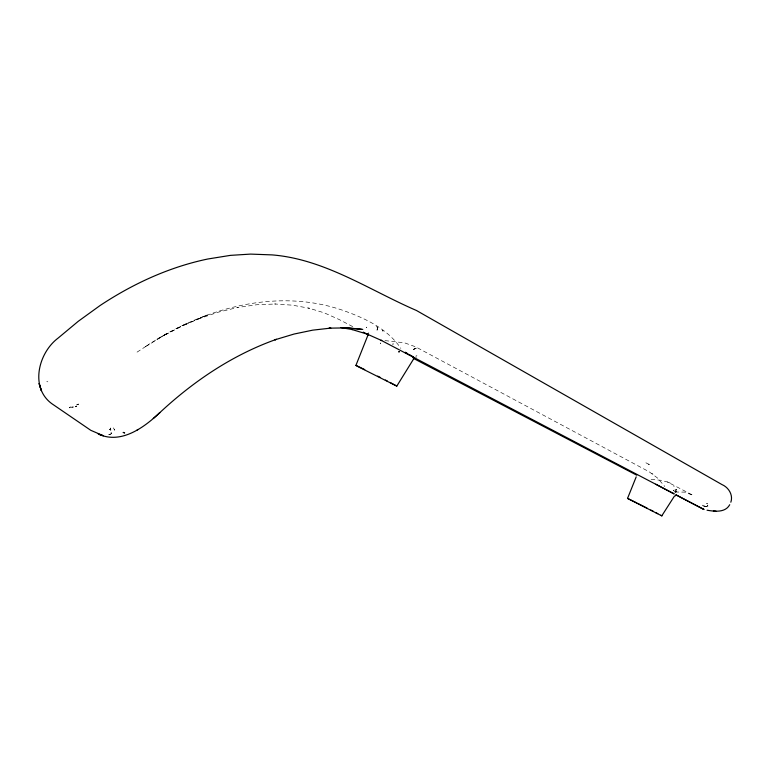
<?xml version="1.0" encoding="UTF-8"?>
<svg xmlns="http://www.w3.org/2000/svg" width="770" height="770" viewBox="0 0 770 770"><rect width="100%" height="100%" fill="white"/><g stroke="black" fill="none" stroke-linecap="round" stroke-linejoin="round"><path stroke-width="0.58" stroke-dasharray="3.85 2.89" d="M703.838 505.563L704.078 506.448L708.025 506.246C708.063 505.649 703.924 508.056 703.838 505.563L704.001 506.381M675.126 491.347L676.647 491.01L673.914 491.154L675.126 491.289M675.165 490.24L676.84 489.653L673.798 490.124L675.175 490.182M110.543 429.044L110.688 427.956L110.774 430.931L110.928 429.285L109.33 429.265L110.928 429.285M368.695 333.16L368.772 332.63M46.758 381.448L47.875 381.862M377.483 329.897L377.56 327.722L376.732 326.528L377.04 330.234L377.637 328.136L376.732 326.528M416.965 355.673L415.916 356.038M76.297 406.329L75.961 406.82C79.156 403.99 72.784 408.764 77.087 405.684M413.259 349.676L414.972 348.261L416.839 348.175L413.259 349.676L416.185 347.953M111.438 432.634L110.957 433.76L111.515 433.452L110.928 432.759M78.463 404.125L76.827 404.539L78.463 404.125L77.385 404.683M75.354 406.82L75.855 406.608M704.531 506.477L706.562 506.468M71.86 407.186L73.391 407.003L71.543 407.147L72.495 407.253M164.53 335.104L187.524 323.063L156.888 339.262L167.311 333.323L144.885 347.058C202.221 308.26 277.749 286.758 345.018 311.109C366.289 318.809 387.762 329.088 400.852 348.367M137.031 352.15L147.243 345.528M114.307 429.111L114.634 430.218L112.949 426.975M177.341 328.174L207.698 314.786L184.338 325.027M416.686 357.059L415.521 357.059M673.663 486.592L674.222 486.717M197.832 319.146L218.151 312.216L238.103 307.374L237.41 307.509L256.785 304.747L275.458 304.006L274.688 303.967L292.504 305.18L309.357 308.269L308.578 308.038L324.363 312.899L338.993 319.444L353.757 327.163M110.957 433.577L111.515 433.452M708.034 505.967L707.563 506.217L707.457 504.976L707.486 506.265M674.953 492.011L684.646 492.117L693.193 495.399L667.407 481.953L660.67 480.259L650.708 479.383M674.886 491.963L675.896 491.876M384.952 340.6L404.568 342.842L415.502 346.779L649.149 471.769L657.378 477.9L664.789 486.457M667.407 481.953L670.285 483.117M702.731 505.842L702.413 505.139M653.008 474.204L651.863 473.396M382.507 330.436L382.998 331.158L382.507 330.436M673.577 490.182L673.49 490.76L673.577 490.182M393.075 343.718L392.912 344.421L393.075 343.718M380.65 343.035L380.332 343.526L380.65 343.035M675.03 491.914L676.32 491.789L675.03 491.914M649.303 464.57L645.857 462.76L649.303 464.57M69.916 407.292L69.348 407.869L70.58 406.935L69.916 407.292M366.231 327.192L366.713 327.365L366.231 327.192M707.341 503.32L706.725 503.792L707.341 503.32M110.938 434.203L108.753 434.55L110.938 434.203"/><path stroke-width="1.16" d="M730.836 502.223C733.367 495.004 728.613 487.381 721.923 484.551L416.464 310.493C369.311 290.107 324.565 259.105 272.079 254.899L250.606 254.1L230.423 255.37L207.785 259.009C169.169 267.055 132.835 283.812 100.052 305.546L78.299 321.273L58.077 338.117C37.797 353.353 29.27 389.466 53.707 404.972L90.802 430.324L103.324 435.724L98.233 434.001C120.861 444.608 143.903 427.697 159.775 412.682L153.278 418.505M368.455 335.181L368.464 335.393M414.241 357.954L396.8 386.097L358.993 367.126L355.913 365.413L368.532 333.67M676.589 495.226L674.366 496.207L661.786 515.852L627.54 498.421L636.193 476.89M413.413 358.599L414.453 357.453M729.729 504.716C725.282 512.887 714.743 511.492 707.043 510.221M412.682 357.617L412.893 357.367M159.332 413.095C193.203 381.419 232.492 354.883 276.392 339.329L274.871 339.82L294.063 334.045L312.764 330.147L330.859 328.097L328.992 328.155L346.298 327.905M137.118 429.987L138.08 429.467M713.405 511.01L715.965 511.174M343.266 327.616L362.776 329.387M344.97 327.606L361.371 329.262M355.913 365.413L361.342 367.935M340.966 327.597L352.41 329.57L351.563 329.396L367.261 334.132L366.472 333.785L381.776 340.59L380.986 340.244L673.067 493.329M627.531 498.382L636.771 502.925M413.278 356.799L409.168 354.662M362.092 368.301L364.739 369.61M637.656 503.368L647.041 508.123M377.695 376.116L380.226 377.406M650.775 510.038L653.384 511.376M385.327 380.014L387.349 381.044M655.751 512.608L657.821 513.677M704.05 509.528L675.791 494.763L703.376 509.22M363.248 332.13L368.512 334.883M413.846 358.599L636.732 475.186M390.072 382.459L396.8 386.097M655.751 484.214L674.202 493.936L672.326 492.944M660.785 515.246L661.94 515.9M409.842 355.047L408.158 354.104M407.195 353.497L405.28 352.275L407.003 353.382M399.447 351.611L398.85 351.851L399.447 351.611M124.586 432.856L123.277 432.442L124.586 432.856M703.626 509.028L702.981 508.489L703.626 509.028M41.349 390.573L39.164 383.653L41.349 390.573"/></g></svg>
